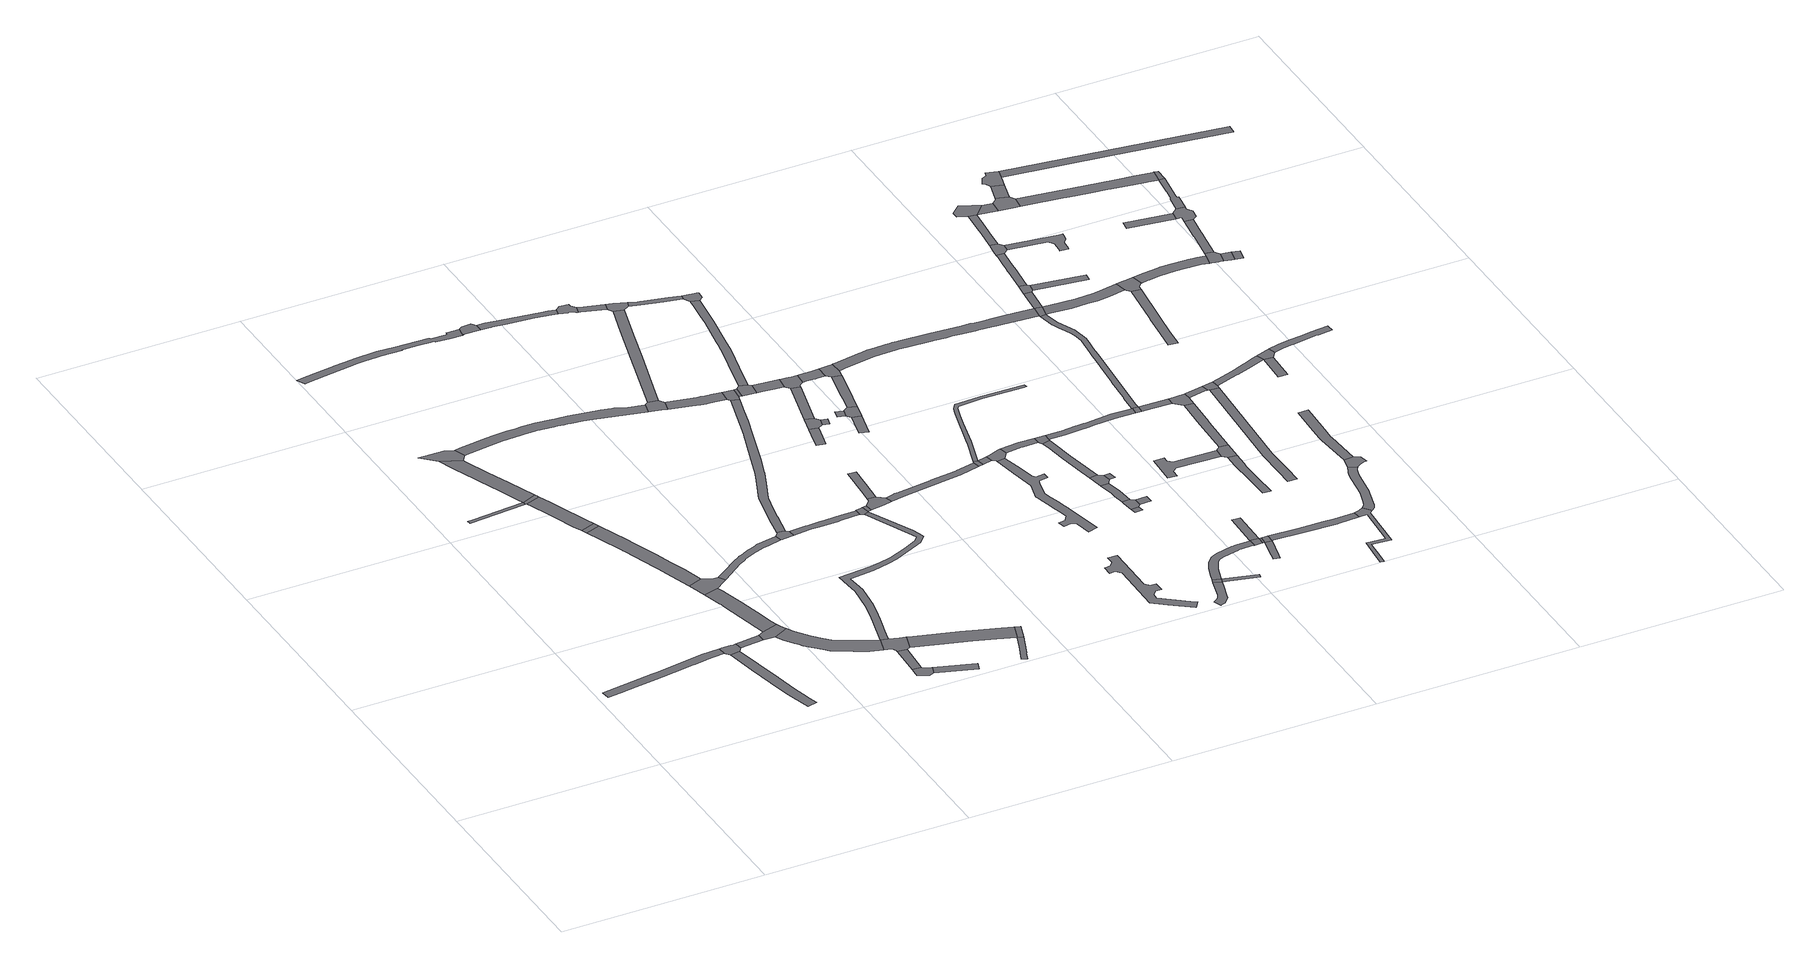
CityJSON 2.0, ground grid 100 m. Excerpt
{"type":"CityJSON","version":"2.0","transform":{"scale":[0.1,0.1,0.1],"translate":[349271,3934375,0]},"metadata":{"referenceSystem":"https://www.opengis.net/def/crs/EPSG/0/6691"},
"CityObjects":{
"road1":{"type":"Road","attributes":{"RoadStructureAttribute.sectionType":"1"},"geometry":[{"type":"MultiSurface","lod":"1","boundaries":[[[0,1,2,3,4,5,6,7,8,9,10,11,12,13,14,15,16]]]}]},
"road2":{"type":"Road","attributes":{"RoadStructureAttribute.sectionType":"1"},"geometry":[{"type":"MultiSurface","lod":"1","boundaries":[[[17,18,19,20,21,22,23,24,25,26,27,28]]]}]},
"road3":{"type":"Road","geometry":[{"type":"MultiSurface","lod":"1","boundaries":[[[29,30,31,32,0,16,28,27,33]]]}]},
"road4":{"type":"Road","attributes":{"RoadStructureAttribute.sectionType":"1"},"geometry":[{"type":"MultiSurface","lod":"1","boundaries":[[[34,35,36,37,38,39]]]}]},
"road5":{"type":"Road","attributes":{"RoadStructureAttribute.sectionType":"1"},"geometry":[{"type":"MultiSurface","lod":"1","boundaries":[[[40,41,29,33]]]}]},
"road6":{"type":"Road","geometry":[{"type":"MultiSurface","lod":"1","boundaries":[[[42,43,44,45,46,47]]]}]},
"road7":{"type":"Road","attributes":{"function":"3","RoadStructureAttribute.sectionType":"1"},"geometry":[{"type":"MultiSurface","lod":"1","boundaries":[[[48,49,50,46,45,51,52,53,54,55,56,39,57]]]}]},
"road8":{"type":"Road","geometry":[{"type":"MultiSurface","lod":"1","boundaries":[[[39,38,58,59,60,57]]]}]},
"road9":{"type":"Road","attributes":{"function":"3","RoadStructureAttribute.sectionType":"1"},"geometry":[{"type":"MultiSurface","lod":"1","boundaries":[[[61,62,63,64,65,66,67,68,69,70,71,59,58]]]}]},
"road10":{"type":"Road","geometry":[{"type":"MultiSurface","lod":"1","boundaries":[[[41,40,72,73,74,75,76]]]}]},
"road11":{"type":"Road","geometry":[{"type":"MultiSurface","lod":"1","boundaries":[[[77,66,65,78]]]}]},
"road12":{"type":"Road","attributes":{"function":"3","RoadStructureAttribute.sectionType":"1"},"geometry":[{"type":"MultiSurface","lod":"1","boundaries":[[[79,80,81,82,83,84,77,78,85,86,87,88,89,90,91,92,93,94]]]}]},
"road13":{"type":"Road","attributes":{"function":"3","RoadStructureAttribute.sectionType":"1"},"geometry":[{"type":"MultiSurface","lod":"1","boundaries":[[[75,95,96,97,98,99,100,101,102,103,104,105,106,76]]]}]},
"road14":{"type":"Road","geometry":[{"type":"MultiSurface","lod":"1","boundaries":[[[93,102,101,107,108,109,110,94]]]}]},
"road15":{"type":"Road","attributes":{"function":"3","RoadStructureAttribute.sectionType":"1"},"geometry":[{"type":"MultiSurface","lod":"1","boundaries":[[[111,112,113,114,115,116,117,118,119,120,121,122,123,124,125,126,127,73,72]]]}]},
"road16":{"type":"Road","geometry":[{"type":"MultiSurface","lod":"1","boundaries":[[[128,129,130,131,132,133,134,135,136,137]]]}]},
"road17":{"type":"Road","attributes":{"RoadStructureAttribute.sectionType":"1"},"geometry":[{"type":"MultiSurface","lod":"1","boundaries":[[[138,134,133,139]]]}]},
"road18":{"type":"Road","attributes":{"RoadStructureAttribute.sectionType":"1"},"geometry":[{"type":"MultiSurface","lod":"1","boundaries":[[[140,141,142,143,144,145,146,147,148,149,150,151,152,153,154,155,156,157,158,159,160,161,162,163,164,165,166,167,168,169,170,171,172,173,174,175,176,177]]]}]},
"road19":{"type":"Road","geometry":[{"type":"MultiSurface","lod":"1","boundaries":[[[119,178,179,138,139,180,181,182,183,184,120]]]}]},
"road20":{"type":"Road","attributes":{"RoadStructureAttribute.sectionType":"1"},"geometry":[{"type":"MultiSurface","lod":"1","boundaries":[[[108,185,186,187,188,189,190,191,192,193,194,195,196,197,198,199,200,201,202,109]]]}]},
"road21":{"type":"Road","attributes":{"RoadStructureAttribute.sectionType":"1"},"geometry":[{"type":"MultiSurface","lod":"1","boundaries":[[[130,129,203,204]]]}]},
"road22":{"type":"Road","attributes":{"RoadStructureAttribute.sectionType":"1"},"geometry":[{"type":"MultiSurface","lod":"1","boundaries":[[[205,206,207,208,209,210,211,212,213,214,215,216,217,218,219,220,221,222,223,224,225,226,227,228,229,230,231,232,233,234,235,236,237,238,239,240,241,242,243,42,47]]]}]},
"road23":{"type":"Road","attributes":{"function":"3","RoadStructureAttribute.sectionType":"1"},"geometry":[{"type":"MultiSurface","lod":"1","boundaries":[[[244,245,246,247,248,181,180,249,250,251,252,253,254]]]}]},
"road24":{"type":"Road","geometry":[{"type":"MultiSurface","lod":"1","boundaries":[[[255,256,193,192,257,258,259,260,261]]]}]},
"road25":{"type":"Road","attributes":{"RoadStructureAttribute.sectionType":"1"},"geometry":[{"type":"MultiSurface","lod":"1","boundaries":[[[262,263,264,265,266,267,268,269,270,271,272,273,274,275,276,184,183,277,278,279,280,281,282,283,284,285,286,287,288,289,290,291,292,293,294,295,296,297,298,299]]]}]},
"road26":{"type":"Road","attributes":{"RoadStructureAttribute.sectionType":"1"},"geometry":[{"type":"MultiSurface","lod":"1","boundaries":[[[300,301,302,303,253,304,305,306]]]}]},
"road27":{"type":"Road","geometry":[{"type":"MultiSurface","lod":"1","boundaries":[[[176,307,308,309,310,311,312,313,177]]]}]},
"road28":{"type":"Road","attributes":{"RoadStructureAttribute.sectionType":"1"},"geometry":[{"type":"MultiSurface","lod":"1","boundaries":[[[314,315,316,317,318,319,320,321,260,259,322,323,324,325,326,327,328]]]}]},
"road29":{"type":"Road","geometry":[{"type":"MultiSurface","lod":"1","boundaries":[[[253,303,329,254]]]}]},
"road30":{"type":"Road","attributes":{"RoadStructureAttribute.sectionType":"1"},"geometry":[{"type":"MultiSurface","lod":"1","boundaries":[[[330,331,332,333,334,335,336,337,338,339,340,341,342,343,344,345,346,347,348,349,350,255,261]]]}]},
"road31":{"type":"Road","geometry":[{"type":"MultiSurface","lod":"1","boundaries":[[[351,352,225,224,353,354,355,356]]]}]},
"road32":{"type":"Road","attributes":{"RoadStructureAttribute.sectionType":"1"},"geometry":[{"type":"MultiSurface","lod":"1","boundaries":[[[310,357,358,359,360,361,362,363,364,365,366,367,368,369,370,311]]]}]},
"road33":{"type":"Road","geometry":[{"type":"MultiSurface","lod":"1","boundaries":[[[371,372,373,374,375,328,327,299,298,376]]]}]},
"road34":{"type":"Road","attributes":{"RoadStructureAttribute.sectionType":"1"},"geometry":[{"type":"MultiSurface","lod":"1","boundaries":[[[376,377,378,379,371]]]}]},
"road35":{"type":"Road","attributes":{"RoadStructureAttribute.sectionType":"1"},"geometry":[{"type":"MultiSurface","lod":"1","boundaries":[[[380,381,382,383,384,385,356,355,386,387,388,389,390,391,392,393]]]}]},
"road36":{"type":"Road","geometry":[{"type":"MultiSurface","lod":"1","boundaries":[[[394,379,378,395,396,397,398,399]]]}]},
"road37":{"type":"Road","attributes":{"RoadStructureAttribute.sectionType":"1"},"geometry":[{"type":"MultiSurface","lod":"1","boundaries":[[[398,400,401,402,403,399]]]}]},
"road38":{"type":"Road","attributes":{"RoadStructureAttribute.sectionType":"1"},"geometry":[{"type":"MultiSurface","lod":"1","boundaries":[[[404,405,406,352,351,407,408,409,410]]]}]},
"road39":{"type":"Road","geometry":[{"type":"MultiSurface","lod":"1","boundaries":[[[411,412,413,414,415,365,364,416,417,418,419,420,421]]]}]},
"road40":{"type":"Road","geometry":[{"type":"MultiSurface","lod":"1","boundaries":[[[392,343,342,422,423,424,393]]]}]},
"road41":{"type":"Road","attributes":{"RoadStructureAttribute.sectionType":"1"},"geometry":[{"type":"MultiSurface","lod":"1","boundaries":[[[425,426,427,424,423]]]}]},
"road42":{"type":"Road","attributes":{"RoadStructureAttribute.sectionType":"1"},"geometry":[{"type":"MultiSurface","lod":"1","boundaries":[[[428,429,430,431,432,433]]]}]},
"road43":{"type":"Road","attributes":{"RoadStructureAttribute.sectionType":"1"},"geometry":[{"type":"MultiSurface","lod":"1","boundaries":[[[434,435,411,421,436,437]]]}]},
"road44":{"type":"Road","geometry":[{"type":"MultiSurface","lod":"1","boundaries":[[[426,438,439,440,441,442,443,444,427]]]}]},
"road45":{"type":"Road","geometry":[{"type":"MultiSurface","lod":"1","boundaries":[[[445,446,433,432,447,448]]]}]},
"road46":{"type":"Road","geometry":[{"type":"MultiSurface","lod":"1","boundaries":[[[404,410,449,450,451,434,437]]]}]},
"road47":{"type":"Road","attributes":{"RoadStructureAttribute.sectionType":"1"},"geometry":[{"type":"MultiSurface","lod":"1","boundaries":[[[447,452,453,448]]]}]},
"road48":{"type":"Road","attributes":{"RoadStructureAttribute.sectionType":"1"},"geometry":[{"type":"MultiSurface","lod":"1","boundaries":[[[396,454,455,456,457,458,459,460,461,462,463,464,465,466,467,468,469,470,471,472,397]]]}]},
"road49":{"type":"Road","attributes":{"RoadStructureAttribute.sectionType":"1"},"geometry":[{"type":"MultiSurface","lod":"1","boundaries":[[[473,474,475,476,477,478,441,440]]]}]},
"road50":{"type":"Road","attributes":{"RoadStructureAttribute.sectionType":"1"},"geometry":[{"type":"MultiSurface","lod":"1","boundaries":[[[479,446,445,480]]]}]},
"road51":{"type":"Road","attributes":{"RoadStructureAttribute.sectionType":"1"},"geometry":[{"type":"MultiSurface","lod":"1","boundaries":[[[481,482,483,484]]]}]},
"road52":{"type":"Road","attributes":{"RoadStructureAttribute.sectionType":"1"},"geometry":[{"type":"MultiSurface","lod":"1","boundaries":[[[485,486,487,488,489,490]]]}]},
"road53":{"type":"Road","attributes":{"RoadStructureAttribute.sectionType":"1"},"geometry":[{"type":"MultiSurface","lod":"1","boundaries":[[[491,492,493,494,495,496,497,498,443,442,499,500,501,502,503]]]}]},
"road54":{"type":"Road","geometry":[{"type":"MultiSurface","lod":"1","boundaries":[[[504,505,506,507,477,476,479,480,508,509,510,511]]]}]},
"road55":{"type":"Road","attributes":{"RoadStructureAttribute.sectionType":"1"},"geometry":[{"type":"MultiSurface","lod":"1","boundaries":[[[512,513,514,515,516,517,518,519,520,521,522,523,524,525,526,527,528,529,530,531]]]}]},
"road56":{"type":"Road","attributes":{"RoadStructureAttribute.sectionType":"1"},"geometry":[{"type":"MultiSurface","lod":"1","boundaries":[[[532,533,534,535,536,537,450,449,538,539,540]]]}]},
"road57":{"type":"Road","geometry":[{"type":"MultiSurface","lod":"1","boundaries":[[[485,490,541,542,481,484]]]}]},
"road58":{"type":"Road","attributes":{"RoadStructureAttribute.sectionType":"1"},"geometry":[{"type":"MultiSurface","lod":"1","boundaries":[[[510,543,544,545,546,547,548,549,550,551,552,511]]]}]},
"road59":{"type":"Road","attributes":{"RoadStructureAttribute.sectionType":"1"},"geometry":[{"type":"MultiSurface","lod":"1","boundaries":[[[553,554,542,541,555,556,557,558]]]}]},
"road60":{"type":"Road","geometry":[{"type":"MultiSurface","lod":"1","boundaries":[[[559,460,459,560,561]]]}]},
"road61":{"type":"Road","geometry":[{"type":"MultiSurface","lod":"1","boundaries":[[[491,503,562,563,564,565,566,532,540]]]}]},
"road62":{"type":"Road","attributes":{"RoadStructureAttribute.sectionType":"1"},"geometry":[{"type":"MultiSurface","lod":"1","boundaries":[[[567,568,569,570,571,572,573,574,575,576,577,578,579,580]]]}]},
"road63":{"type":"Road","attributes":{"RoadStructureAttribute.sectionType":"1"},"geometry":[{"type":"MultiSurface","lod":"1","boundaries":[[[560,581,582,561]]]}]},
"road64":{"type":"Road","attributes":{"RoadStructureAttribute.sectionType":"1"},"geometry":[{"type":"MultiSurface","lod":"1","boundaries":[[[583,584,585,586,587,588,589,590,591,592,593,594,595,596,597,598,599,600,601,602,603,604,605,606,607,608,609,610,611,612,613,614,615]]]}]},
"road65":{"type":"Road","geometry":[{"type":"MultiSurface","lod":"1","boundaries":[[[557,616,617,618,619,549,548,558]]]}]},
"road66":{"type":"Road","geometry":[{"type":"MultiSurface","lod":"1","boundaries":[[[574,573,620,621]]]}]},
"road67":{"type":"Road","geometry":[{"type":"MultiSurface","lod":"1","boundaries":[[[622,623,624,582,581,625,583,615,626]]]}]},
"road68":{"type":"Road","attributes":{"RoadStructureAttribute.sectionType":"1"},"geometry":[{"type":"MultiSurface","lod":"1","boundaries":[[[627,628,620,573]]]}]},
"road69":{"type":"Road","attributes":{"RoadStructureAttribute.sectionType":"1"},"geometry":[{"type":"MultiSurface","lod":"1","boundaries":[[[629,630,631,632,633,622,626]]]}]},
"road70":{"type":"Road","attributes":{"RoadStructureAttribute.sectionType":"1"},"geometry":[{"type":"MultiSurface","lod":"1","boundaries":[[[634,635,636,637]]]}]},
"road71":{"type":"Road","attributes":{"RoadStructureAttribute.sectionType":"1"},"geometry":[{"type":"MultiSurface","lod":"1","boundaries":[[[638,639,640,641,642,643,644,645,646,647,648,649,650,651,621,620,652,653,654,655,656,657,658,659,660,661,662,663]]]}]},
"road72":{"type":"Road","geometry":[{"type":"MultiSurface","lod":"1","boundaries":[[[664,637,636,665,666,667,668]]]}]},
"road73":{"type":"Road","attributes":{"RoadStructureAttribute.sectionType":"1"},"geometry":[{"type":"MultiSurface","lod":"1","boundaries":[[[667,669,670,671,672,673,674,668]]]}]},
"road74":{"type":"Road","attributes":{"RoadStructureAttribute.sectionType":"1"},"geometry":[{"type":"MultiSurface","lod":"1","boundaries":[[[561,675,676,677,678,679,680,681,682,683,684,685,686,687,688,689,690,691,692,693,694,559]]]}]},
"road75":{"type":"Road","geometry":[{"type":"MultiSurface","lod":"1","boundaries":[[[695,696,697,672,671,698]]]}]},
"road76":{"type":"Road","geometry":[{"type":"MultiSurface","lod":"1","boundaries":[[[699,700,701,697,696,702,703,704,705,706]]]}]},
"road77":{"type":"Road","attributes":{"RoadStructureAttribute.sectionType":"1"},"geometry":[{"type":"MultiSurface","lod":"1","boundaries":[[[665,707,708,666]]]}]},
"road78":{"type":"Road","geometry":[{"type":"MultiSurface","lod":"1","boundaries":[[[709,632,631,706,705,710]]]}]},
"road79":{"type":"Road","geometry":[{"type":"MultiSurface","lod":"1","boundaries":[[[698,711,712,695]]]}]},
"road80":{"type":"Road","geometry":[{"type":"MultiSurface","lod":"1","boundaries":[[[713,714,715,716,638,663]]]}]},
"road81":{"type":"Road","attributes":{"RoadStructureAttribute.sectionType":"1"},"geometry":[{"type":"MultiSurface","lod":"1","boundaries":[[[717,718,719,720,721,722]]]}]},
"road82":{"type":"Road","attributes":{"RoadStructureAttribute.sectionType":"1"},"geometry":[{"type":"MultiSurface","lod":"1","boundaries":[[[723,715,714,717]]]}]},
"road83":{"type":"Road","attributes":{"RoadStructureAttribute.sectionType":"1"},"geometry":[{"type":"MultiSurface","lod":"1","boundaries":[[[715,724,725,716]]]}]},
"road84":{"type":"Road","geometry":[{"type":"MultiSurface","lod":"1","boundaries":[[[726,723,717,722,727]]]}]},
"road85":{"type":"Road","attributes":{"RoadStructureAttribute.sectionType":"1"},"geometry":[{"type":"MultiSurface","lod":"1","boundaries":[[[728,729,730,731,732,733,734,735,736,737,738,739,740,741,742,743,744,745,746,747,748,749,750,751,752,753,754,755,756,757,617,616,758,759,760,761,762,763,764,765,766,767,768,769,770,771,772,773,774,775,776,777,778,779,780]]]}]},
"road86":{"type":"Road","attributes":{"RoadStructureAttribute.sectionType":"1"},"geometry":[{"type":"MultiSurface","lod":"1","boundaries":[[[781,782,783,784,785,786,787,788,789,790,791,792,793,794,795,796,797,798,709,710]]]}]},
"road87":{"type":"Road","geometry":[{"type":"MultiSurface","lod":"1","boundaries":[[[799,800,801,802,803,804,805,806,807,808]]]}]},
"road88":{"type":"Road","attributes":{"RoadStructureAttribute.sectionType":"1"},"geometry":[{"type":"MultiSurface","lod":"1","boundaries":[[[809,810,811,812,813,814,815,816,726,727]]]}]},
"road89":{"type":"Road","attributes":{"RoadStructureAttribute.sectionType":"1"},"geometry":[{"type":"MultiSurface","lod":"1","boundaries":[[[817,818,819,820,821,822,823,824,825,826]]]}]},
"road90":{"type":"Road","geometry":[{"type":"MultiSurface","lod":"1","boundaries":[[[827,789,788,828,829]]]}]},
"road91":{"type":"Road","geometry":[{"type":"MultiSurface","lod":"1","boundaries":[[[825,830,831,799,808,826]]]}]},
"road92":{"type":"Road","attributes":{"RoadStructureAttribute.sectionType":"1"},"geometry":[{"type":"MultiSurface","lod":"1","boundaries":[[[832,833,834,835,813,812,836,837,838,839,840,841,842,843,844,845]]]}]},
"road93":{"type":"Road","attributes":{"RoadStructureAttribute.sectionType":"1"},"geometry":[{"type":"MultiSurface","lod":"1","boundaries":[[[828,846,847,848,829]]]}]},
"road94":{"type":"Road","attributes":{"RoadStructureAttribute.sectionType":"1"},"geometry":[{"type":"MultiSurface","lod":"1","boundaries":[[[849,850,851,852,853,854,855,856,831,830]]]}]},
"road95":{"type":"Road","geometry":[{"type":"MultiSurface","lod":"1","boundaries":[[[857,858,859,848,847,853,852,860]]]}]},
"road96":{"type":"Road","attributes":{"RoadStructureAttribute.sectionType":"1"},"geometry":[{"type":"MultiSurface","lod":"1","boundaries":[[[861,862,863,864,865,866,867,868]]]}]},
"road97":{"type":"Road","geometry":[{"type":"MultiSurface","lod":"1","boundaries":[[[869,870,728,780,871]]]}]},
"road98":{"type":"Road","geometry":[{"type":"MultiSurface","lod":"1","boundaries":[[[872,873,874,875,876,877,878,879,880,881,882,883,884,885,886,887,888,834,833]]]}]},
"road99":{"type":"Road","attributes":{"RoadStructureAttribute.sectionType":"1"},"geometry":[{"type":"MultiSurface","lod":"1","boundaries":[[[870,889,890,891,728]]]}]},
"road100":{"type":"Road","attributes":{"RoadStructureAttribute.sectionType":"1"},"geometry":[{"type":"MultiSurface","lod":"1","boundaries":[[[892,893,894,895,896,897,857,860]]]}]},
"road101":{"type":"Road","attributes":{"RoadStructureAttribute.sectionType":"1"},"geometry":[{"type":"MultiSurface","lod":"1","boundaries":[[[898,899,900,901,902,903,904,905,869,906,907,908,909,910,911,912,913,914,915,916,917,918,919,870,869,871,920,921,922,923,924,925,926,927,928,929,930,931,932,933,934,827,829]]]}]},
"road102":{"type":"Road","geometry":[{"type":"MultiSurface","lod":"1","boundaries":[[[890,889,935,936,937,938]]]}]},
"road103":{"type":"Road","geometry":[{"type":"MultiSurface","lod":"1","boundaries":[[[895,868,867,939,940,941,896]]]}]},
"road104":{"type":"Road","attributes":{"RoadStructureAttribute.sectionType":"1"},"geometry":[{"type":"MultiSurface","lod":"1","boundaries":[[[942,943,944,945,946,947,948,949,950,951,952,953,954,955,938,937]]]}]},
"road105":{"type":"Road","geometry":[{"type":"MultiSurface","lod":"1","boundaries":[[[956,957,958,959,881,880,960,961,962]]]}]},
"road106":{"type":"Road","attributes":{"RoadStructureAttribute.sectionType":"1"},"geometry":[{"type":"MultiSurface","lod":"1","boundaries":[[[963,964,965,966,967,968,969,970,971,972,973,958,957]]]}]},
"road107":{"type":"Road","geometry":[{"type":"MultiSurface","lod":"1","boundaries":[[[974,975,976,977,978,979,947,946,980]]]}]},
"road108":{"type":"Road","attributes":{"RoadStructureAttribute.sectionType":"1"},"geometry":[{"type":"MultiSurface","lod":"1","boundaries":[[[935,981,982,936]]]}]},
"road109":{"type":"Road","attributes":{"RoadStructureAttribute.sectionType":"1"},"geometry":[{"type":"MultiSurface","lod":"1","boundaries":[[[983,984,985,986,987,988,976,975,989,990,991,992,993]]]}]},
"road110":{"type":"Road","attributes":{"RoadStructureAttribute.sectionType":"1"},"geometry":[{"type":"MultiSurface","lod":"1","boundaries":[[[994,995,996,997,998,999,1000,1001,1002,941,940,1003,1004,1005,1006,1007,1008,994,1009,1010,1011]]]}]},
"road111":{"type":"Road","attributes":{"RoadStructureAttribute.sectionType":"1"},"geometry":[{"type":"MultiSurface","lod":"1","boundaries":[[[1012,1013,1014,1015,1016,1017,1018,1019,1020,1021]]]}]},
"road112":{"type":"Road","geometry":[{"type":"MultiSurface","lod":"1","boundaries":[[[1022,993,992,1023,1024,1025,1026,1027,1028,1029]]]}]},
"road113":{"type":"Road","attributes":{"RoadStructureAttribute.sectionType":"1"},"geometry":[{"type":"MultiSurface","lod":"1","boundaries":[[[1030,1031,1032,1033,1034,1035,1036,1037,1038,1039,1040,974,980]]]}]},
"road114":{"type":"Road","attributes":{"RoadStructureAttribute.sectionType":"1"},"geometry":[{"type":"MultiSurface","lod":"1","boundaries":[[[1041,1023,992,1042,1043]]]}]},
"road115":{"type":"Road","geometry":[{"type":"MultiSurface","lod":"1","boundaries":[[[1021,1020,1044,1045,1046,1047,1048,1049,913,912]]]}]},
"road116":{"type":"Road","geometry":[{"type":"MultiSurface","lod":"1","boundaries":[[[1050,1051,1052,1053,995,994,1011]]]}]},
"road117":{"type":"Road","geometry":[{"type":"MultiSurface","lod":"1","boundaries":[[[1054,1055,1056,1057,1041,1043,1058,1059]]]}]},
"road118":{"type":"Road","attributes":{"RoadStructureAttribute.sectionType":"1"},"geometry":[{"type":"MultiSurface","lod":"1","boundaries":[[[1056,1055,1060,1061]]]}]},
"road119":{"type":"Road","geometry":[{"type":"MultiSurface","lod":"1","boundaries":[[[1062,1063,1064,1065,1066,1061,1060,1067,1068,1069]]]}]},
"road120":{"type":"Road","attributes":{"RoadStructureAttribute.sectionType":"1"},"geometry":[{"type":"MultiSurface","lod":"1","boundaries":[[[1070,1071,1072,1073,1074,1075,1076,1077,1078,1079,1080,1046,1045,1081,1082,1083,1084,1085,1086,1087,1088,1089,1090,1091,1092,1093]]]}]},
"road121":{"type":"Road","attributes":{"RoadStructureAttribute.sectionType":"1"},"geometry":[{"type":"MultiSurface","lod":"1","boundaries":[[[1094,1095,1096,1097,1098,1099,1051,1050,1100,1101,1102,1103,1104,1105,1106,1107]]]}]},
"road122":{"type":"Road","attributes":{"RoadStructureAttribute.sectionType":"1"},"geometry":[{"type":"MultiSurface","lod":"1","boundaries":[[[1108,1109,1110,1111,1112,1113,1114,1115,1116,1117,1118,1119,1120,1121,1122,1123,1124,1125,1054,1059]]]}]},
"road123":{"type":"Road","geometry":[{"type":"MultiSurface","lod":"1","boundaries":[[[1126,1127,1128,1129,1093,1092,1130,1131,1132,1133,1134,1135]]]}]},
"road124":{"type":"Road","attributes":{"RoadStructureAttribute.sectionType":"1"},"geometry":[{"type":"MultiSurface","lod":"1","boundaries":[[[1136,1137,1138,1139]]]}]},
"road125":{"type":"Road","attributes":{"RoadStructureAttribute.sectionType":"1"},"geometry":[{"type":"MultiSurface","lod":"1","boundaries":[[[1140,1141,1142,1126,1135]]]}]},
"road126":{"type":"Road","attributes":{"RoadStructureAttribute.sectionType":"1"},"geometry":[{"type":"MultiSurface","lod":"1","boundaries":[[[1143,1144,1145,1146,1147,1148,1149,1128,1127]]]}]},
"road127":{"type":"Road","geometry":[{"type":"MultiSurface","lod":"1","boundaries":[[[1150,1151,1142,1141]]]}]},
"road128":{"type":"Road","geometry":[{"type":"MultiSurface","lod":"1","boundaries":[[[1152,1147,1146,1153,1154,1155,1156,1157,1136,1139]]]}]},
"road129":{"type":"Road","attributes":{"RoadStructureAttribute.sectionType":"1"},"geometry":[{"type":"MultiSurface","lod":"1","boundaries":[[[1158,1159,1160,1161,1162,1157,1156,1163,1164,1165,1166,1167,1168,1169,1119]]]}]},
"road130":{"type":"Road","attributes":{"RoadStructureAttribute.sectionType":"1"},"geometry":[{"type":"MultiSurface","lod":"1","boundaries":[[[1068,1170,1171,1172,1173,1069]]]}]},
"road131":{"type":"Road","geometry":[{"type":"MultiSurface","lod":"1","boundaries":[[[1169,1174,1120,1119]]]}]}
},
"vertices":[
[654,706,0],[565,700,0],[486,688,0],[333,665,0],[303,661,0],[40,624,0],[45,579,0],[111,587,0],[193,599,0],[318,616,0],[333,618,0],[440,634,0],[494,641,0],[504,643,0],[556,650,0],[569,652,0],[657,661,0],
[704,492,0],[741,293,0],[754,238,0],[781,139,0],[787,117,0],[835,128,0],[824,172,0],[813,217,0],[800,268,0],[777,383,0],[726,647,0],[677,638,0],
[736,708,0],[725,706,0],[710,706,0],[668,707,0],[741,668,0],
[173,2120,0],[146,2117,0],[149,2097,0],[284,2110,0],[434,2124,0],[433,2144,0],
[859,683,0],[857,724,0],
[358,2652,0],[316,2670,0],[188,2669,0],[257,2603,0],[354,2563,0],[379,2594,0],
[450,2315,0],[405,2430,0],[359,2547,0],[280,2539,0],[286,2520,0],[333,2401,0],[370,2306,0],[377,2287,0],[421,2173,0],[505,2173,0],
[440,2125,0],[513,2153,0],[510,2161,0],
[452,2095,0],[485,2011,0],[504,1960,0],[538,1869,0],[556,1824,0],[629,1852,0],[611,1897,0],[558,2039,0],[539,2087,0],[537,2092,0],[523,2127,0],
[914,678,0],[989,718,0],[976,743,0],[968,767,0],[888,740,0],
[640,1824,0],[567,1796,0],
[812,1341,0],[785,1421,0],[757,1506,0],[716,1623,0],[697,1677,0],[671,1746,0],[598,1718,0],[639,1606,0],[643,1597,0],[647,1584,0],[683,1481,0],[705,1415,0],[711,1397,0],[737,1318,0],[768,1214,0],[841,1242,0],
[956,803,0],[943,857,0],[912,992,0],[904,1025,0],[892,1070,0],[881,1110,0],[872,1141,0],[797,1119,0],[806,1089,0],[823,1026,0],[825,1017,0],[831,990,0],
[914,1171,0],[935,1186,0],[913,1216,0],[894,1218,0],
[937,634,0],[968,593,0],[980,577,0],[992,560,0],[1056,492,0],[1078,469,0],[1168,420,0],[1229,388,0],[1288,370,0],[1311,446,0],[1265,466,0],[1208,495,0],[1131,537,0],[1095,575,0],[1058,615,0],[1010,679,0],[1006,686,0],
[1373,97,0],[1398,104,0],[1412,147,0],[1397,151,0],[1384,156,0],[1371,170,0],[1326,172,0],[1324,140,0],[1323,124,0],[1322,121,0],
[1335,330,0],[1382,327,0],
[767,3506,0],[757,3506,0],[756,3493,0],[749,3493,0],[674,3497,0],[674,3502,0],[668,3502,0],[510,3509,0],[420,3513,0],[303,3507,0],[290,3505,0],[201,3493,0],[185,3491,0],[182,3491,0],[98,3479,0],[42,3471,0],[2,3465,0],[23,3425,0],[47,3429,0],[166,3447,0],[275,3461,0],[280,3462,0],[310,3465,0],[340,3467,0],[397,3470,0],[404,3470,0],[420,3471,0],[522,3468,0],[522,3475,0],[532,3475,0],[604,3473,0],[662,3471,0],[678,3470,0],[684,3469,0],[684,3462,0],[747,3459,0],[812,3457,0],[820,3505,0],
[1325,358,0],[1335,341,0],[1399,335,0],[1423,416,0],[1396,424,0],[1346,439,0],[1312,448,0],
[1048,1268,0],[1074,1284,0],[1079,1287,0],[1088,1293,0],[1138,1317,0],[1197,1339,0],[1224,1344,0],[1294,1359,0],[1287,1394,0],[1184,1375,0],[1173,1370,0],[1122,1349,0],[1088,1333,0],[1069,1325,0],[1068,1324,0],[1035,1303,0],[1029,1298,0],[967,1255,0],
[1590,43,0],[1603,85,0],
[517,2614,0],[580,2623,0],[637,2626,0],[677,2628,0],[691,2627,0],[703,2627,0],[743,2627,0],[752,2627,0],[765,2627,0],[776,2626,0],[831,2621,0],[846,2620,0],[849,2620,0],[876,2616,0],[877,2616,0],[893,2613,0],[910,2611,0],[965,2604,0],[1008,2594,0],[1250,2538,0],[1263,2594,0],[1189,2610,0],[1134,2636,0],[1124,2637,0],[1072,2647,0],[1025,2654,0],[923,2670,0],[884,2674,0],[865,2676,0],[850,2677,0],[771,2685,0],[745,2685,0],[707,2686,0],[672,2685,0],[634,2684,0],[603,2683,0],[566,2680,0],[529,2677,0],[389,2657,0],
[1803,299,0],[1730,323,0],[1653,349,0],[1553,378,0],[1453,407,0],[1525,298,0],[1627,268,0],[1667,255,0],[1767,222,0],[1853,193,0],[1880,273,0],
[1305,1422,0],[1303,1412,0],[1303,1361,0],[1318,1363,0],[1360,1367,0],[1357,1403,0],[1345,1415,0],
[1756,1282,0],[1814,1151,0],[1831,1110,0],[1810,1084,0],[1743,1052,0],[1699,1034,0],[1655,1016,0],[1597,1000,0],[1546,992,0],[1382,975,0],[1388,899,0],[1392,843,0],[1379,721,0],[1363,641,0],[1345,574,0],[1362,501,0],[1371,534,0],[1392,615,0],[1393,620,0],[1397,633,0],[1414,715,0],[1428,842,0],[1424,894,0],[1420,944,0],[1544,958,0],[1579,965,0],[1627,977,0],[1675,992,0],[1730,1016,0],[1750,1026,0],[1804,1052,0],[1827,1063,0],[1861,1101,0],[1858,1110,0],[1842,1162,0],[1742,1374,0],[1737,1385,0],[1712,1373,0],
[1814,18,0],[1831,63,0],[1832,64,0],[1880,184,0],[1832,137,0],[1829,129,0],[1789,29,0],
[817,3457,0],[818,3461,0],[818,3463,0],[902,3460,0],[903,3501,0],[885,3520,0],[840,3518,0],
[1691,1419,0],[1639,1417,0],[1623,1417,0],[1582,1415,0],[1516,1413,0],[1514,1413,0],[1454,1410,0],[1442,1409,0],[1409,1371,0],[1454,1375,0],[1493,1376,0],[1587,1378,0],[1597,1378,0],[1694,1383,0],[1693,1419,0],
[1907,265,0],
[1366,1530,0],[1367,1536,0],[1390,1641,0],[1401,1686,0],[1435,1768,0],[1475,1867,0],[1481,1885,0],[1511,1968,0],[1528,2024,0],[1571,2164,0],[1604,2274,0],[1630,2371,0],[1651,2446,0],[1613,2456,0],[1538,2187,0],[1536,2182,0],[1485,2026,0],[1437,1881,0],[1407,1809,0],[1361,1700,0],[1323,1529,0],
[1332,2600,0],[1283,2608,0],[1279,2532,0],[1325,2521,0],[1336,2518,0],[1349,2573,0],
[941,3459,0],[954,3457,0],[956,3457,0],[957,3457,0],[1019,3450,0],[1155,3435,0],[1233,3424,0],[1261,3418,0],[1269,3450,0],[1235,3460,0],[1203,3464,0],[974,3496,0],[970,3497,0],[945,3499,0],
[1729,1428,0],[1726,1428,0],[1712,1426,0],[1699,1423,0],[1697,1419,0],[1735,1389,0],
[1752,1392,0],[1755,1393,0],[1749,1431,0],
[1558,2537,0],[1552,2538,0],[1519,2542,0],[1510,2544,0],[1495,2546,0],[1360,2571,0],[1444,2493,0],[1481,2485,0],[1507,2481,0],[1514,2481,0],[1557,2476,0],[1592,2472,0],[1602,2471,0],[1608,2532,0],
[1779,1462,0],[1824,1404,0],[1864,1412,0],[1856,1451,0],[1820,1478,0],[1781,1481,0],
[1829,1589,0],[1836,1695,0],[1796,1698,0],[1786,1550,0],
[1483,3326,0],[1440,3174,0],[1379,2954,0],[1362,2707,0],[1429,2944,0],[1476,3113,0],[1532,3314,0],
[1355,3427,0],[1337,3451,0],[1338,3466,0],[1293,3468,0],[1276,3455,0],[1304,3407,0],[1308,3406,0],[1332,3398,0],[1339,3396,0],[1337,3391,0],[1345,3389,0],
[1653,2453,0],[1657,2467,0],[1663,2526,0],
[1668,2466,0],[1672,2465,0],[1678,2525,0],
[1790,2013,0],[1779,1966,0],[1822,1956,0],[1836,2011,0],[1853,2082,0],[1809,2093,0],
[1479,3392,0],[1367,3424,0],[1356,3386,0],[1468,3354,0],
[1676,2465,0],[1740,2459,0],[1742,2459,0],[1748,2520,0],[1737,2534,0],[1696,2543,0],[1695,2538,0],
[1872,2162,0],[1828,2173,0],[1878,2098,0],[1888,2137,0],
[1562,3332,0],[1573,3361,0],[1514,3382,0],
[1911,2090,0],[1921,2129,0],
[1932,1426,0],[2020,1438,0],[2224,1465,0],[2230,1465,0],[2231,1465,0],[2333,1489,0],[2325,1525,0],[2232,1504,0],[2228,1504,0],[2098,1486,0],[2095,1485,0],[2093,1485,0],[2011,1475,0],[1918,1461,0],[1918,1465,0],[1907,1463,0],[1891,1459,0],[1880,1456,0],[1868,1453,0],
[1761,2457,0],[1770,2456,0],[1829,2450,0],[1871,2447,0],[1877,2508,0],[1793,2516,0],
[1889,2423,0],[1933,2412,0],
[2012,2156,0],[1973,2165,0],[1965,2125,0],[2003,2117,0],
[2019,2092,0],[1999,2004,0],[1991,1966,0],[2034,1956,0],[2045,2002,0],[2063,2082,0],
[1821,3244,0],[1816,3197,0],[1806,3121,0],[1798,3060,0],[1772,2903,0],[1767,2876,0],[1762,2842,0],[1735,2719,0],[1768,2675,0],[1798,2813,0],[1812,2902,0],[1838,3054,0],[1860,3232,0],
[1936,2504,0],[1923,2504,0],[1911,2505,0],[1892,2507,0],[1935,2423,0],[1947,2432,0],[1959,2442,0],[1962,2502,0],
[2656,105,0],[2538,196,0],[2540,227,0],[2561,247,0],[2589,247,0],[2590,297,0],[2561,298,0],[2540,319,0],[2543,578,0],[2497,579,0],[2497,536,0],[2475,515,0],[2448,514,0],[2447,465,0],[2475,465,0],[2497,444,0],[2494,173,0],[2559,123,0],[2656,48,0],[2684,84,0],
[1807,3301,0],[1751,3314,0],[1750,3315,0],[1643,3340,0],[1625,3343,0],[1614,3346,0],[1615,3318,0],[1716,3294,0],[1801,3274,0],
[2081,2162,0],[2037,2172,0],
[1978,2442,0],[2017,2441,0],[2022,2441,0],[2024,2441,0],[2027,2441,0],[2070,2444,0],[2070,2505,0],[2047,2503,0],[2032,2502,0],[1977,2501,0],
[2060,2279,0],[2054,2246,0],[2096,2230,0],[2098,2237,0],[2134,2412,0],[2090,2421,0],
[2329,1537,0],[2356,1494,0],[2348,1531,0],
[1882,3249,0],[1885,3288,0],[1876,3290,0],[1866,3291,0],[1829,3296,0],
[2769,17,0],[2786,24,0],[2803,40,0],[2813,53,0],[2821,74,0],[2839,136,0],[2851,177,0],[2813,193,0],[2787,96,0],[2781,83,0],[2775,71,0],[2763,61,0],[2747,52,0],[2761,14,0],
[2405,1506,0],[2396,1543,0],
[2421,1488,0],[2443,1371,0],[2464,1251,0],[2458,1224,0],[2441,1159,0],[2444,1146,0],[2469,1048,0],[2469,1045,0],[2473,1030,0],[2475,1022,0],[2479,1007,0],[2489,962,0],[2469,933,0],[2436,927,0],[2443,890,0],[2480,897,0],[2501,881,0],[2518,804,0],[2567,816,0],[2528,1006,0],[2526,1015,0],[2520,1036,0],[2509,1081,0],[2494,1140,0],[2488,1164,0],[2503,1242,0],[2513,1264,0],[2560,1273,0],[2558,1303,0],[2516,1301,0],[2502,1314,0],[2487,1391,0],[2462,1495,0],
[2142,2451,0],[2139,2512,0],[2128,2509,0],[2124,2508,0],
[2858,202,0],[2820,214,0],
[2479,1571,0],[2468,1567,0],[2413,1547,0],[2419,1497,0],[2487,1530,0],
[3018,136,0],[3023,159,0],
[2573,1541,0],[2576,1541,0],[2651,1542,0],[2651,1579,0],[2574,1580,0],
[2768,847,0],[2808,852,0],[2805,882,0],[2765,877,0],
[3111,416,0],[3050,416,0],[3035,415,0],[3022,413,0],[3019,412,0],[2934,392,0],[2927,389,0],[2916,385,0],[2899,374,0],[2887,363,0],[2872,346,0],[2850,302,0],[2844,287,0],[2834,256,0],[2875,251,0],[2886,284,0],[2898,306,0],[2908,327,0],[2921,342,0],[2943,353,0],[2979,361,0],[3030,373,0],[3039,375,0],[3049,375,0],[3097,376,0],[3112,376,0],
[2758,932,0],[2816,896,0],[2815,936,0],[2796,952,0],[2757,948,0],
[2791,1003,0],[2787,1036,0],[2774,1110,0],[2734,1106,0],[2747,1030,0],[2750,1003,0],
[2394,1683,0],[2430,1826,0],[2446,1888,0],[2463,1945,0],[2476,1959,0],[2598,1966,0],[2800,1963,0],[2811,1963,0],[2808,1981,0],[2799,1981,0],[2607,1984,0],[2597,1984,0],[2467,1978,0],[2448,1954,0],[2441,1933,0],[2434,1910,0],[2428,1891,0],[2375,1685,0],[2374,1683,0],[2373,1679,0],
[2784,1174,0],[2759,1191,0],[2720,1184,0],[2791,1135,0],
[2671,1485,0],[2687,1375,0],[2709,1245,0],[2745,1275,0],[2726,1381,0],[2710,1491,0],[2703,1531,0],[2664,1523,0],
[2875,898,0],[2873,938,0],
[2703,1578,0],[2703,1541,0],
[2821,1139,0],[2815,1179,0],
[3151,377,0],[3152,377,0],[3154,417,0],[3111,418,0],
[3163,376,0],[3141,274,0],[3134,241,0],[3166,234,0],[3171,258,0],[3195,370,0],
[3165,416,0],
[3157,597,0],[3116,600,0],
[3197,415,0],[3196,375,0],
[3128,2505,0],[3066,2510,0],[3045,2511,0],[3026,2512,0],[3004,2514,0],[2920,2519,0],[2884,2520,0],[2844,2523,0],[2825,2525,0],[2790,2527,0],[2783,2527,0],[2628,2537,0],[2484,2546,0],[2476,2546,0],[2452,2547,0],[2447,2547,0],[2422,2547,0],[2420,2547,0],[2406,2546,0],[2347,2543,0],[2328,2542,0],[2298,2538,0],[2281,2536,0],[2245,2529,0],[2222,2525,0],[2218,2525,0],[2216,2524,0],[2173,2517,0],[2166,2516,0],[2141,2512,0],[2161,2454,0],[2178,2457,0],[2278,2473,0],[2325,2481,0],[2333,2481,0],[2391,2485,0],[2409,2486,0],[2448,2487,0],[2456,2487,0],[2488,2485,0],[2616,2477,0],[2623,2476,0],[2680,2473,0],[2709,2472,0],[2755,2468,0],[2818,2463,0],[2833,2462,0],[2865,2460,0],[2894,2458,0],[2920,2457,0],[2947,2455,0],[3039,2449,0],[3120,2444,0],
[2782,1540,0],[2851,1545,0],[2909,1551,0],[2926,1553,0],[2927,1553,0],[3038,1560,0],[3091,1559,0],[3138,1557,0],[3140,1595,0],[3135,1595,0],[3038,1599,0],[2909,1587,0],[2898,1586,0],[2858,1583,0],[2856,1583,0],[2785,1577,0],[2739,1578,0],[2730,1578,0],
[3314,1127,0],[3103,1131,0],[3082,1153,0],[3082,1179,0],[3032,1179,0],[3023,1028,0],[3068,1026,0],[3069,1065,0],[3093,1085,0],[3311,1077,0],
[3362,369,0],[3514,363,0],[3519,363,0],[3622,368,0],[3619,408,0],[3518,404,0],[3467,406,0],[3343,410,0],
[3328,984,0],[3332,860,0],[3336,733,0],[3368,730,0],[3377,729,0],[3373,855,0],[3371,956,0],[3373,982,0],[3376,1053,0],[3331,1055,0],
[3140,1599,0],[3167,1556,0],[3168,1594,0],
[3380,1145,0],[3335,1147,0],
[3680,375,0],[3696,388,0],[3666,425,0],[3646,415,0],[3662,371,0],[3646,160,0],[3552,168,0],[3542,60,0],[3537,5,0],[3555,1,0],[3560,50,0],[3568,147,0],[3664,140,0],[3679,369,0],
[3221,1555,0],[3315,1552,0],[3315,1591,0],
[3389,1344,0],[3389,1351,0],[3391,1373,0],[3398,1511,0],[3353,1513,0],[3346,1375,0],[3344,1345,0],[3338,1215,0],
[3398,1595,0],[3318,1591,0],[3317,1591,0],[3400,1558,0],
[3473,995,0],[3476,855,0],[3476,766,0],[3521,764,0],[3521,855,0],[3518,994,0],[3553,1570,0],[3508,1573,0],
[3151,2442,0],[3166,2502,0],[3121,2436,0],
[3715,404,0],[3724,424,0],[3750,515,0],[3750,516,0],[3754,531,0],[3773,651,0],[3780,685,0],[3787,709,0],[3800,728,0],[3760,744,0],[3748,719,0],[3744,711,0],[3739,693,0],[3732,656,0],[3714,539,0],[3693,467,0],[3683,445,0],
[3179,2628,0],[3142,2632,0],[3140,2613,0],
[3411,1559,0],[3486,1575,0],[3498,1577,0],[3499,1578,0],[3492,1613,0],[3402,1596,0],
[3170,1624,0],[3202,1998,0],[3207,2054,0],[3211,2103,0],[3215,2143,0],[3219,2187,0],[3206,2270,0],[3166,2366,0],[3177,2440,0],[3274,2433,0],[3313,2432,0],[3354,2433,0],[3402,2434,0],[3467,2442,0],[3546,2456,0],[3536,2516,0],[3433,2499,0],[3405,2495,0],[3381,2495,0],[3325,2492,0],[3284,2494,0],[3255,2496,0],[3137,2354,0],[3143,2340,0],[3152,2318,0],[3178,2261,0],[3185,2231,0],[3193,2183,0],[3182,2077,0],[3180,2052,0],[3174,1992,0],[3169,1932,0],[3158,1825,0],[3157,1822,0],[3147,1695,0],[3147,1692,0],[3146,1686,0],
[3190,2638,0],[3194,2678,0],[3185,2689,0],[3149,2693,0],
[3554,1585,0],[3556,1588,0],[3549,1624,0],
[3188,2711,0],[3199,2816,0],[3199,2817,0],[3206,2879,0],[3214,2959,0],[3177,2962,0],[3176,2946,0],[3174,2930,0],[3169,2879,0],[3167,2858,0],[3163,2824,0],[3163,2819,0],[3162,2816,0],[3152,2725,0],
[3848,794,0],[3821,810,0],[3774,804,0],[3763,754,0],[3819,742,0],[3842,750,0],[3856,753,0],
[3808,991,0],[3807,997,0],[3810,1061,0],[3816,1202,0],[3818,1233,0],[3768,1234,0],[3764,1156,0],[3760,1073,0],[3757,1012,0],[3757,1008,0],[3759,991,0],
[3242,3017,0],[3223,3040,0],[3186,3044,0],[3184,3024,0],[3183,3017,0],[3179,2979,0],[3238,2977,0],
[3448,2603,0],[3454,2643,0],
[3207,3243,0],[3200,3174,0],[3200,3173,0],[3199,3165,0],[3188,3061,0],[3187,3053,0],[3234,3140,0],[3235,3151,0],[3241,3212,0],[3249,3288,0],[3212,3296,0],
[3832,1685,0],[3817,1722,0],[3790,1712,0],[3748,1696,0],[3738,1692,0],[3713,1682,0],[3678,1668,0],[3635,1653,0],[3550,1624,0],[3558,1589,0],[3637,1615,0],[3675,1628,0],[3676,1628,0],[3691,1633,0],[3739,1650,0],[3824,1530,0],[3868,1527,0],[3875,1677,0],
[3540,2211,0],[3538,2198,0],[3525,2074,0],[3514,1976,0],[3559,1971,0],[3571,2077,0],[3582,2184,0],[3583,2193,0],[3613,2430,0],[3568,2435,0],
[3164,3314,0],[3303,3346,0],[3282,3356,0],[3266,3364,0],[3251,3371,0],[3227,3382,0],[3211,3390,0],[3164,3345,0],
[3427,2951,0],[3446,2927,0],[3442,2880,0],[3440,2867,0],[3482,2863,0],[3484,2881,0],[3488,2917,0],[3507,2940,0],[3511,2970,0],[3512,2980,0],[3497,2982,0],
[3355,3340,0],[3309,3279,0],[3346,3274,0],
[3615,2451,0],[3637,2473,0],[3626,2532,0],[3606,2528,0],[3583,2524,0],[3568,2522,0],
[3899,1710,0],[3890,1750,0],[3880,1746,0],[3875,1744,0],
[3456,3325,0],[3441,3353,0],[3381,3370,0],[3378,3357,0],[3416,3265,0],[3448,3261,0],
[3466,3448,0],[3408,3464,0],
[3436,3571,0],[3430,3550,0],[3405,3537,0],[3384,3497,0],[3396,3491,0],[3480,3500,0],[3483,3509,0],[3495,3555,0],
[3947,2543,0],[3930,2546,0],[3906,2547,0],[3890,2549,0],[3815,2551,0],[3772,2549,0],[3769,2549,0],[3758,2548,0],[3714,2545,0],[3664,2538,0],[3633,2533,0],[3641,2474,0],[3642,2474,0],[3673,2480,0],[3681,2481,0],[3726,2486,0],[3735,2487,0],[3816,2491,0],[3862,2490,0],[3883,2489,0],[3891,2489,0],[3937,2485,0],[3976,2478,0],[3986,2538,0],
[4202,1795,0],[4114,1785,0],[4061,1779,0],[4010,1772,0],[3961,1766,0],[3942,1763,0],[3950,1725,0],[3985,1731,0],[3996,1733,0],[4001,1733,0],[4101,1747,0],[4121,1749,0],[4135,1750,0],[4206,1757,0],
[3658,3234,0],[3663,3233,0],[3674,3232,0],[3676,3231,0],[3760,3220,0],[3862,3206,0],[3867,3205,0],[3967,3191,0],[4027,3183,0],[4037,3182,0],[4076,3176,0],[4085,3175,0],[4094,3240,0],[4090,3240,0],[4014,3250,0],[3913,3264,0],[3723,3289,0],[3698,3292,0],
[4051,2525,0],[4033,2552,0],[3992,2558,0],[3991,2545,0],[3993,2476,0],[4001,2474,0],[4016,2471,0],[4019,2470,0],[4022,2470,0],[4037,2466,0],
[4014,2908,0],[3788,2938,0],[3782,2893,0],[4008,2863,0],
[4074,2458,0],[4087,2455,0],[4100,2514,0],
[4053,2690,0],[4054,2692,0],[4057,2716,0],[4072,2822,0],[4031,2828,0],[4013,2703,0],[4013,2701,0],
[4126,2447,0],[4139,2505,0],
[4035,2859,0],[4095,2841,0],[4101,2886,0],[4084,2911,0],[4086,2928,0],[4046,2933,0],
[4073,3086,0],[4072,3079,0],[4072,3077,0],[4063,3016,0],[4058,3017,0],[4097,3001,0],[4098,3012,0],[4092,3014,0],[4091,3015,0],[4091,3018,0],[4092,3027,0],[4113,3172,0],
[3993,3441,0],[4550,3367,0],[4556,3413,0],[4000,3487,0],
[4113,3237,0]
]}
